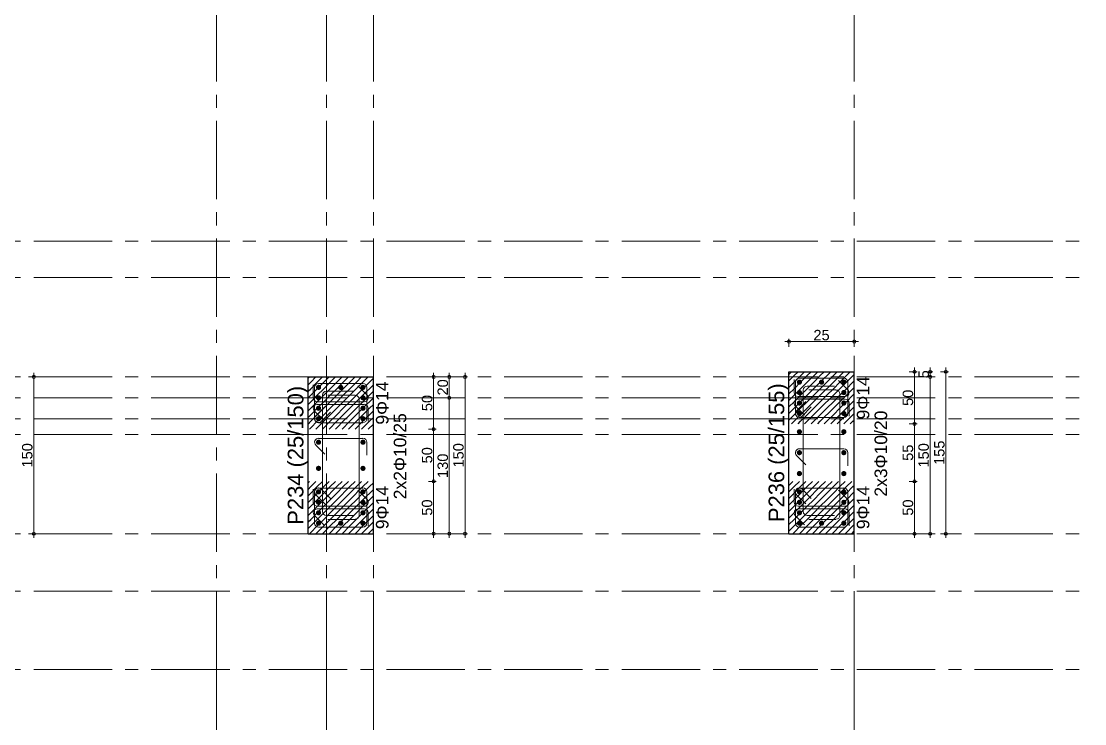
# Model space of a CAD drawing. Header units: millimetres. Extents: x 2232 to 85269, y -3593 to 5869.
# Drawn here: x 29453 to 30471, y 3110 to 3782 of the extents above; entities that cross this region are included whole.
import ezdxf

# ---------------------------------------------------------------- set-up
doc = ezdxf.new("R2010")
doc.units = ezdxf.units.MM
doc.linetypes.add('CENTER2', pattern=[112.5, 75, -12.5, 12.5, -12.5])
doc.linetypes.add('DASHDOT2', pattern=[12.7, 6.35, -3.175, 0, -3.175])
doc.layers.add('aks', color=251, linetype='DASHDOT2', lineweight=35)
for name, color, linetype in [('Donatı Yazısı', 7, 'Continuous'), ('Donatı Çizgisi', 7, 'Continuous'), ('Kolon', 7, 'Continuous'), ('Ölçülendirme', 7, 'Continuous')]:
    doc.layers.add(name, color=color, linetype=linetype)
doc.styles.add('arial_1_18', font='arial.ttf', dxfattribs={"height": 0.2})

# ---------------------------------------------------------------- blocks, each defined once
blk = doc.blocks.new('IDE999Entity6899')
at = {"layer": 'aks', "color": 250, "linetype": 'CENTER2', "lineweight": 5}
for points in [[(19227.5, 200), (19227.5, 2530)], [(19227.5, -100), (19227.5, 200)]]:
    blk.add_lwpolyline(points, dxfattribs=at)
blk = doc.blocks.new('IDE999Entity6906')
at = {"layer": 'aks', "color": 250, "linetype": 'CENTER2', "lineweight": 5}
for points in [[(19732.5, 200), (19732.5, 2530)], [(19732.5, -100), (19732.5, 200)]]:
    blk.add_lwpolyline(points, dxfattribs=at)
blk = doc.blocks.new('IDE999Entity6907')
at = {"layer": 'aks', "color": 250, "linetype": 'CENTER2', "lineweight": 5}
for points in [[(19122.5, 200), (19122.5, 2530)], [(19122.5, -100), (19122.5, 200)]]:
    blk.add_lwpolyline(points, dxfattribs=at)
blk = doc.blocks.new('IDE999Entity6908')
at = {"layer": 'aks', "color": 250, "linetype": 'CENTER2', "lineweight": 5}
for points in [[(19272.5, 200), (19272.5, 2530)], [(19272.5, -100), (19272.5, 200)]]:
    blk.add_lwpolyline(points, dxfattribs=at)

msp = doc.modelspace()

# ---------------------------------------------------------------- hatches: boundary and pattern name
at = {"layer": 'Donatı Çizgisi', "linetype": 'Continuous', "lineweight": 5}
h = msp.add_hatch(color=5, dxfattribs=at)
edge = h.paths.add_edge_path(flags=0)
edge.add_arc((30197.7, 3436.4), 2.5, 0, 360)
h = msp.add_hatch(color=5, dxfattribs=at)
edge = h.paths.add_edge_path(flags=0)
edge.add_arc((30218.9, 3436.4), 2.5, 0, 360)
h = msp.add_hatch(color=5, dxfattribs=at)
edge = h.paths.add_edge_path(flags=0)
edge.add_arc((30240.2, 3436.4), 2.5, 0, 360)
h = msp.add_hatch(color=5, dxfattribs=at)
edge = h.paths.add_edge_path(flags=0)
edge.add_arc((29737.7, 3431.4), 2.5, 0, 360)
h = msp.add_hatch(color=5, dxfattribs=at)
edge = h.paths.add_edge_path(flags=0)
edge.add_arc((29758.9, 3431.4), 2.5, 0, 360)
h = msp.add_hatch(color=5, dxfattribs=at)
edge = h.paths.add_edge_path(flags=0)
edge.add_arc((29780.2, 3431.4), 2.5, 0, 360)
h = msp.add_hatch(color=5, dxfattribs=at)
edge = h.paths.add_edge_path(flags=0)
edge.add_arc((30197.7, 3426.4), 2.5, 0, 360)
h = msp.add_hatch(color=5, dxfattribs=at)
edge = h.paths.add_edge_path(flags=0)
edge.add_arc((30240.2, 3426.4), 2.5, 0, 360)
h = msp.add_hatch(color=5, dxfattribs=at)
edge = h.paths.add_edge_path(flags=0)
edge.add_arc((29737.7, 3421.4), 2.5, 0, 360)
h = msp.add_hatch(color=5, dxfattribs=at)
edge = h.paths.add_edge_path(flags=0)
edge.add_arc((29780.2, 3421.4), 2.5, 0, 360)
h = msp.add_hatch(color=5, dxfattribs=at)
edge = h.paths.add_edge_path(flags=0)
edge.add_arc((30197.7, 3416.4), 2.5, 0, 360)
h = msp.add_hatch(color=5, dxfattribs=at)
edge = h.paths.add_edge_path(flags=0)
edge.add_arc((30240.2, 3416.4), 2.5, 0, 360)
h = msp.add_hatch(color=5, dxfattribs=at)
edge = h.paths.add_edge_path(flags=0)
edge.add_arc((29737.7, 3411.4), 2.5, 0, 360)
h = msp.add_hatch(color=5, dxfattribs=at)
edge = h.paths.add_edge_path(flags=0)
edge.add_arc((29780.2, 3411.4), 2.5, 0, 360)
h = msp.add_hatch(color=5, dxfattribs=at)
edge = h.paths.add_edge_path(flags=0)
edge.add_arc((30197.7, 3406.4), 2.5, 0, 360)
h = msp.add_hatch(color=5, dxfattribs=at)
edge = h.paths.add_edge_path(flags=0)
edge.add_arc((30240.2, 3406.4), 2.5, 0, 360)
h = msp.add_hatch(color=5, dxfattribs=at)
edge = h.paths.add_edge_path(flags=0)
edge.add_arc((29737.7, 3401.4), 2.5, 0, 360)
h = msp.add_hatch(color=5, dxfattribs=at)
edge = h.paths.add_edge_path(flags=0)
edge.add_arc((29780.2, 3401.4), 2.5, 0, 360)
h = msp.add_hatch(color=5, dxfattribs=at)
edge = h.paths.add_edge_path(flags=0)
edge.add_arc((30197.7, 3388.9), 2.5, 0, 360)
h = msp.add_hatch(color=5, dxfattribs=at)
edge = h.paths.add_edge_path(flags=0)
edge.add_arc((30240.2, 3388.9), 2.5, 0, 360)
h = msp.add_hatch(color=5, dxfattribs=at)
edge = h.paths.add_edge_path(flags=0)
edge.add_arc((29737.7, 3378.9), 2.5, 0, 360)
h = msp.add_hatch(color=5, dxfattribs=at)
edge = h.paths.add_edge_path(flags=0)
edge.add_arc((29780.2, 3378.9), 2.5, 0, 360)
h = msp.add_hatch(color=5, dxfattribs=at)
edge = h.paths.add_edge_path(flags=0)
edge.add_arc((30197.7, 3368.9), 2.5, 0, 360)
h = msp.add_hatch(color=5, dxfattribs=at)
edge = h.paths.add_edge_path(flags=0)
edge.add_arc((30240.2, 3368.9), 2.5, 0, 360)
h = msp.add_hatch(color=5, dxfattribs=at)
edge = h.paths.add_edge_path(flags=0)
edge.add_arc((29737.7, 3353.9), 2.5, 0, 360)
h = msp.add_hatch(color=5, dxfattribs=at)
edge = h.paths.add_edge_path(flags=0)
edge.add_arc((29780.2, 3353.9), 2.5, 0, 360)
h = msp.add_hatch(color=5, dxfattribs=at)
edge = h.paths.add_edge_path(flags=0)
edge.add_arc((30197.7, 3348.9), 2.5, 0, 360)
h = msp.add_hatch(color=5, dxfattribs=at)
edge = h.paths.add_edge_path(flags=0)
edge.add_arc((30240.2, 3348.9), 2.5, 0, 360)
h = msp.add_hatch(color=5, dxfattribs=at)
edge = h.paths.add_edge_path(flags=0)
edge.add_arc((29737.7, 3331.4), 2.5, 0, 360)
h = msp.add_hatch(color=5, dxfattribs=at)
edge = h.paths.add_edge_path(flags=0)
edge.add_arc((29780.2, 3331.4), 2.5, 0, 360)
h = msp.add_hatch(color=5, dxfattribs=at)
edge = h.paths.add_edge_path(flags=0)
edge.add_arc((30197.7, 3331.4), 2.5, 0, 360)
h = msp.add_hatch(color=5, dxfattribs=at)
edge = h.paths.add_edge_path(flags=0)
edge.add_arc((30240.2, 3331.4), 2.5, 0, 360)
h = msp.add_hatch(color=5, dxfattribs=at)
edge = h.paths.add_edge_path(flags=0)
edge.add_arc((29737.7, 3321.4), 2.5, 0, 360)
h = msp.add_hatch(color=5, dxfattribs=at)
edge = h.paths.add_edge_path(flags=0)
edge.add_arc((29780.2, 3321.4), 2.5, 0, 360)
h = msp.add_hatch(color=5, dxfattribs=at)
edge = h.paths.add_edge_path(flags=0)
edge.add_arc((30197.7, 3321.4), 2.5, 0, 360)
h = msp.add_hatch(color=5, dxfattribs=at)
edge = h.paths.add_edge_path(flags=0)
edge.add_arc((30240.2, 3321.4), 2.5, 0, 360)
h = msp.add_hatch(color=5, dxfattribs=at)
edge = h.paths.add_edge_path(flags=0)
edge.add_arc((29737.7, 3311.4), 2.5, 0, 360)
h = msp.add_hatch(color=5, dxfattribs=at)
edge = h.paths.add_edge_path(flags=0)
edge.add_arc((29780.2, 3311.4), 2.5, 0, 360)
h = msp.add_hatch(color=5, dxfattribs=at)
edge = h.paths.add_edge_path(flags=0)
edge.add_arc((30197.7, 3311.4), 2.5, 0, 360)
h = msp.add_hatch(color=5, dxfattribs=at)
edge = h.paths.add_edge_path(flags=0)
edge.add_arc((30240.2, 3311.4), 2.5, 0, 360)
h = msp.add_hatch(color=5, dxfattribs=at)
edge = h.paths.add_edge_path(flags=0)
edge.add_arc((29737.7, 3301.4), 2.5, 0, 360)
h = msp.add_hatch(color=5, dxfattribs=at)
edge = h.paths.add_edge_path(flags=0)
edge.add_arc((29758.9, 3301.4), 2.5, 0, 360)
h = msp.add_hatch(color=5, dxfattribs=at)
edge = h.paths.add_edge_path(flags=0)
edge.add_arc((29780.2, 3301.4), 2.5, 0, 360)
h = msp.add_hatch(color=5, dxfattribs=at)
edge = h.paths.add_edge_path(flags=0)
edge.add_arc((30197.7, 3301.4), 2.5, 0, 360)
h = msp.add_hatch(color=5, dxfattribs=at)
edge = h.paths.add_edge_path(flags=0)
edge.add_arc((30218.9, 3301.4), 2.5, 0, 360)
h = msp.add_hatch(color=5, dxfattribs=at)
edge = h.paths.add_edge_path(flags=0)
edge.add_arc((30240.2, 3301.4), 2.5, 0, 360)

# ---------------------------------------------------------------- linework, layer by layer
at = {"layer": 'aks', "color": 250, "linetype": 'CENTER2', "lineweight": 5}
for points in [[(28790.2, 3571.4), (32050.2, 3571.4)], [(28790.2, 3536.4), (32050.2, 3536.4)], [(28790.2, 3441.4), (32050.2, 3441.4)], [(28790.2, 3421.4), (32050.2, 3421.4)], [(28790.2, 3401.4), (32050.2, 3401.4)], [(28790.2, 3386.4), (32050.2, 3386.4)], [(28790.2, 3291.4), (32050.2, 3291.4)], [(28790.2, 3236.4), (32050.2, 3236.4)], [(28790.2, 3161.4), (32050.2, 3161.4)]]:
    msp.add_lwpolyline(points, dxfattribs=at)
at = {"layer": 'Donatı Çizgisi', "color": 1, "linetype": 'Continuous', "lineweight": 5}
for points in [[(30192.7, 3426.4), (30192.7, 3438.9)], [(29732.7, 3421.4), (29732.7, 3433.9)], [(29775.2, 3432.9), (29784.1, 3424)], [(30201.4, 3312.6), (30201.4, 3428.9)], [(30205.2, 3432.6), (30231.2, 3432.6)], [(30232.7, 3428.9), (30206.7, 3428.9)], [(30235.2, 3437.9), (30244.1, 3429)], [(29741.4, 3312.6), (29741.4, 3423.9)], [(29745.2, 3427.6), (29771.2, 3427.6)], [(29772.7, 3423.9), (29746.7, 3423.9)], [(29776.4, 3308.9), (29776.4, 3420.1)], [(30241.4, 3422.6), (30196.4, 3422.6)], [(30196.4, 3420.1), (30241.4, 3420.1)], [(30236.4, 3308.9), (30236.4, 3425.1)], [(29742.6, 3399.9), (29733.8, 3408.7)], [(29781.4, 3417.6), (29736.4, 3417.6)], [(29736.4, 3415.1), (29781.4, 3415.1)], [(29785.2, 3411.4), (29785.2, 3398.9)], [(30202.6, 3404.9), (30193.8, 3413.7)], [(30245.2, 3416.4), (30245.2, 3403.9)], [(29737.7, 3382.6), (29780.2, 3382.6)], [(29783.9, 3378.9), (29783.9, 3366.4)], [(29743.8, 3367.4), (29735, 3376.2)], [(30197.7, 3372.6), (30240.2, 3372.6)], [(30243.9, 3368.9), (30243.9, 3356.4)], [(30203.8, 3357.4), (30195, 3366.2)], [(29732.7, 3321.4), (29732.7, 3333.9)], [(29775.2, 3332.9), (29784.1, 3324)], [(30192.7, 3321.4), (30192.7, 3333.9)], [(30235.2, 3332.9), (30244.1, 3324)], [(29781.4, 3317.6), (29736.4, 3317.6)], [(30241.4, 3317.6), (30196.4, 3317.6)], [(29742.6, 3299.9), (29733.8, 3308.7)], [(29736.4, 3315.1), (29781.4, 3315.1)], [(29771.2, 3308.9), (29745.2, 3308.9)], [(29785.2, 3311.4), (29785.2, 3298.9)], [(30202.6, 3299.9), (30193.8, 3308.7)], [(30196.4, 3315.1), (30241.4, 3315.1)], [(30231.2, 3308.9), (30205.2, 3308.9)], [(30245.2, 3311.4), (30245.2, 3298.9)], [(29746.7, 3305.1), (29772.7, 3305.1)], [(30206.7, 3305.1), (30232.7, 3305.1)]]:
    msp.add_lwpolyline(points, dxfattribs=at)
at = {"layer": 'Donatı Çizgisi', "color": 5, "linetype": 'Continuous', "lineweight": 5}
for points in [[(30197.7, 3440.1), (30240.2, 3440.1)], [(29733.9, 3401.4), (29733.9, 3431.4)], [(29737.7, 3435.1), (29780.2, 3435.1)], [(29783.9, 3431.4), (29783.9, 3401.4)], [(30193.9, 3406.4), (30193.9, 3436.4)], [(30243.9, 3436.4), (30243.9, 3406.4)], [(29735, 3404), (29743.8, 3412.9)], [(30195, 3409), (30203.8, 3417.9)], [(30209.1, 3412.6), (30200.3, 3403.7)], [(29749.1, 3407.6), (29740.3, 3398.7)], [(30240.2, 3402.6), (30197.7, 3402.6)], [(29780.2, 3397.6), (29737.7, 3397.6)], [(29733.9, 3331.4), (29733.9, 3301.4)], [(29735, 3328.7), (29743.8, 3319.9)], [(29780.2, 3335.1), (29737.7, 3335.1)], [(29749.1, 3325.2), (29740.3, 3334)], [(29783.9, 3301.4), (29783.9, 3331.4)], [(30193.9, 3331.4), (30193.9, 3301.4)], [(30195, 3328.7), (30203.8, 3319.9)], [(30240.2, 3335.1), (30197.7, 3335.1)], [(30209.1, 3325.2), (30200.3, 3334)], [(30243.9, 3301.4), (30243.9, 3331.4)], [(29737.7, 3297.6), (29780.2, 3297.6)], [(30197.7, 3297.6), (30240.2, 3297.6)]]:
    msp.add_lwpolyline(points, dxfattribs=at)
for centre, start, end in [((30197.7, 3436.4), 90, 180), ((30240.2, 3436.4), 0, 90), ((29737.7, 3431.4), 90, 180), ((29780.2, 3431.4), 0, 90), ((30197.7, 3406.4), 135, 270), ((29737.7, 3401.4), 135, 270), ((29737.7, 3401.4), 180, 315), ((29780.2, 3401.4), 270, 0), ((30197.7, 3406.4), 180, 315), ((30240.2, 3406.4), 270, 0), ((29737.7, 3331.4), 45, 180), ((29737.7, 3331.4), 90, 225), ((29780.2, 3331.4), 0, 90), ((30197.7, 3331.4), 45, 180), ((30197.7, 3331.4), 90, 225), ((30240.2, 3331.4), 0, 90), ((29737.7, 3301.4), 180, 270), ((29780.2, 3301.4), 270, 0), ((30197.7, 3301.4), 180, 270), ((30240.2, 3301.4), 270, 0)]:
    msp.add_arc(centre, 3.75, start, end, dxfattribs=at)
at = {"layer": 'Donatı Çizgisi', "color": 1, "linetype": 'Continuous', "lineweight": 5}
for centre, start, end in [((30205.2, 3428.9), 90, 180), ((30232.7, 3425.1), 0, 90), ((30241.4, 3426.4), 270, 45), ((29736.4, 3421.4), 180, 270), ((29745.2, 3423.9), 90, 180), ((29772.7, 3420.1), 0, 90), ((29781.4, 3421.4), 270, 45), ((30196.4, 3426.4), 180, 270), ((30196.4, 3416.4), 90, 225), ((30241.4, 3416.4), 0, 90), ((29736.4, 3411.4), 90, 225), ((29781.4, 3411.4), 0, 90), ((29737.7, 3378.9), 90, 225), ((29780.2, 3378.9), 0, 90), ((30197.7, 3368.9), 90, 225), ((30240.2, 3368.9), 0, 90), ((29736.4, 3321.4), 180, 270), ((29781.4, 3321.4), 270, 45), ((30196.4, 3321.4), 180, 270), ((30241.4, 3321.4), 270, 45), ((29736.4, 3311.4), 90, 225), ((29745.2, 3312.6), 180, 270), ((29772.7, 3308.9), 270, 0), ((29781.4, 3311.4), 0, 90), ((30196.4, 3311.4), 90, 225), ((30205.2, 3312.6), 180, 270), ((30232.7, 3308.9), 270, 0), ((30241.4, 3311.4), 0, 90)]:
    msp.add_arc(centre, 3.75, start, end, dxfattribs=at)
at = {"layer": 'Kolon', "color": 251, "linetype": 'Continuous', "lineweight": -3}
for points in [[(29727.7, 3440.1), (29728.9, 3441.4)], [(29730.2, 3436.4), (29735.2, 3441.4)], [(29736.4, 3436.4), (29741.4, 3441.4)], [(29742.7, 3436.4), (29747.7, 3441.4)], [(29748.9, 3436.4), (29753.9, 3441.4)], [(29755.2, 3436.4), (29760.2, 3441.4)], [(29761.4, 3436.4), (29766.4, 3441.4)], [(29767.7, 3436.4), (29772.7, 3441.4)], [(29773.9, 3436.4), (29778.9, 3441.4)], [(29780.2, 3436.4), (29785.2, 3441.4)], [(29786.4, 3436.4), (29790.2, 3440.1)], [(30187.7, 3443.8), (30190.2, 3446.4)], [(30187.7, 3437.6), (30192.7, 3442.6)], [(30192.7, 3436.4), (30202.7, 3446.4)], [(30192.7, 3442.6), (30196.4, 3446.4)], [(30198.9, 3436.4), (30205.2, 3442.6)], [(30205.2, 3436.4), (30215.2, 3446.4)], [(30205.2, 3442.6), (30208.9, 3446.4)], [(30211.4, 3436.4), (30217.7, 3442.6)], [(30217.7, 3436.4), (30227.7, 3446.4)], [(30217.7, 3442.6), (30221.4, 3446.4)], [(30223.9, 3436.4), (30230.2, 3442.6)], [(30230.2, 3436.4), (30240.2, 3446.4)], [(30230.2, 3442.6), (30233.9, 3446.4)], [(30236.4, 3436.4), (30242.7, 3442.6)], [(30242.7, 3442.6), (30246.4, 3446.4)], [(30242.7, 3436.4), (30250.2, 3443.8)], [(29727.7, 3433.8), (29730.2, 3436.4)], [(29727.7, 3427.6), (29730.2, 3430.1)], [(29730.2, 3423.9), (29742.7, 3436.4)], [(29730.2, 3430.1), (29736.4, 3436.4)], [(29736.4, 3423.9), (29742.7, 3430.1)], [(29742.7, 3423.9), (29755.2, 3436.4)], [(29742.7, 3430.1), (29748.9, 3436.4)], [(29748.9, 3423.9), (29755.2, 3430.1)], [(29755.2, 3423.9), (29767.7, 3436.4)], [(29755.2, 3430.1), (29761.4, 3436.4)], [(29761.4, 3423.9), (29767.7, 3430.1)], [(29767.7, 3423.9), (29780.2, 3436.4)], [(29767.7, 3430.1), (29773.9, 3436.4)], [(29773.9, 3423.9), (29780.2, 3430.1)], [(29780.2, 3430.1), (29786.4, 3436.4)], [(29780.2, 3423.9), (29790.2, 3433.8)], [(30187.7, 3431.3), (30192.7, 3436.4)], [(30187.7, 3425.1), (30192.7, 3430.1)], [(30192.7, 3423.9), (30205.2, 3436.4)], [(30192.7, 3430.1), (30198.9, 3436.4)], [(30198.9, 3423.9), (30205.2, 3430.1)], [(30205.2, 3423.9), (30217.7, 3436.4)], [(30205.2, 3430.1), (30211.4, 3436.4)], [(30211.4, 3423.9), (30217.7, 3430.1)], [(30217.7, 3423.9), (30230.2, 3436.4)], [(30217.7, 3430.1), (30223.9, 3436.4)], [(30223.9, 3423.9), (30230.2, 3430.1)], [(30230.2, 3423.9), (30242.7, 3436.4)], [(30230.2, 3430.1), (30236.4, 3436.4)], [(30236.4, 3423.9), (30242.7, 3430.1)], [(30242.7, 3430.1), (30248.9, 3436.4)], [(30242.7, 3423.9), (30250.2, 3431.3)], [(30248.9, 3436.4), (30250.2, 3437.6)], [(29727.7, 3421.3), (29730.2, 3423.9)], [(29730.2, 3411.4), (29742.7, 3423.9)], [(29730.2, 3417.6), (29736.4, 3423.9)], [(29742.7, 3411.4), (29755.2, 3423.9)], [(29742.7, 3417.6), (29748.9, 3423.9)], [(29755.2, 3411.4), (29767.7, 3423.9)], [(29755.2, 3417.6), (29761.4, 3423.9)], [(29767.7, 3411.4), (29780.2, 3423.9)], [(29767.7, 3417.6), (29773.9, 3423.9)], [(29780.2, 3417.6), (29786.4, 3423.9)], [(29780.2, 3411.4), (29790.2, 3421.3)], [(29786.4, 3423.9), (29790.2, 3427.6)], [(30187.7, 3418.8), (30192.7, 3423.9)], [(30192.7, 3411.4), (30205.2, 3423.9)], [(30192.7, 3417.6), (30198.9, 3423.9)], [(30205.2, 3411.4), (30217.7, 3423.9)], [(30205.2, 3417.6), (30211.4, 3423.9)], [(30217.7, 3411.4), (30230.2, 3423.9)], [(30217.7, 3417.6), (30223.9, 3423.9)], [(30230.2, 3411.4), (30242.7, 3423.9)], [(30230.2, 3417.6), (30236.4, 3423.9)], [(30242.7, 3417.6), (30248.9, 3423.9)], [(30242.7, 3411.4), (30250.2, 3418.8)], [(30248.9, 3423.9), (30250.2, 3425.1)], [(29727.7, 3415.1), (29730.2, 3417.6)], [(29727.7, 3408.8), (29730.2, 3411.4)], [(29730.2, 3398.9), (29742.7, 3411.4)], [(29730.2, 3405.1), (29736.4, 3411.4)], [(29736.4, 3411.4), (29742.7, 3417.6)], [(29742.7, 3398.9), (29755.2, 3411.4)], [(29742.7, 3405.1), (29748.9, 3411.4)], [(29748.9, 3411.4), (29755.2, 3417.6)], [(29755.2, 3398.9), (29767.7, 3411.4)], [(29755.2, 3405.1), (29761.4, 3411.4)], [(29761.4, 3411.4), (29767.7, 3417.6)], [(29767.7, 3398.9), (29780.2, 3411.4)], [(29767.7, 3405.1), (29773.9, 3411.4)], [(29773.9, 3411.4), (29780.2, 3417.6)], [(29780.2, 3405.1), (29786.4, 3411.4)], [(29780.2, 3398.9), (29790.2, 3408.8)], [(29786.4, 3411.4), (29790.2, 3415.1)], [(30187.7, 3412.6), (30192.7, 3417.6)], [(30187.7, 3406.3), (30192.7, 3411.4)], [(30192.7, 3398.9), (30205.2, 3411.4)], [(30192.7, 3405.1), (30198.9, 3411.4)], [(30198.9, 3411.4), (30205.2, 3417.6)], [(30205.2, 3398.9), (30217.7, 3411.4)], [(30205.2, 3405.1), (30211.4, 3411.4)], [(30211.4, 3411.4), (30217.7, 3417.6)], [(30217.7, 3398.9), (30230.2, 3411.4)], [(30217.7, 3405.1), (30223.9, 3411.4)], [(30223.9, 3411.4), (30230.2, 3417.6)], [(30230.2, 3398.9), (30242.7, 3411.4)], [(30230.2, 3405.1), (30236.4, 3411.4)], [(30236.4, 3411.4), (30242.7, 3417.6)], [(30242.7, 3405.1), (30248.9, 3411.4)], [(30248.9, 3411.4), (30250.2, 3412.6)], [(29727.7, 3402.6), (29730.2, 3405.1)], [(29727.7, 3396.3), (29730.2, 3398.9)], [(29730.2, 3392.6), (29736.4, 3398.9)], [(29735.2, 3391.4), (29742.7, 3398.9)], [(29736.4, 3398.9), (29742.7, 3405.1)], [(29742.7, 3392.6), (29748.9, 3398.9)], [(29747.7, 3391.4), (29755.2, 3398.9)], [(29748.9, 3398.9), (29755.2, 3405.1)], [(29755.2, 3392.6), (29761.4, 3398.9)], [(29760.2, 3391.4), (29767.7, 3398.9)], [(29761.4, 3398.9), (29767.7, 3405.1)], [(29767.7, 3392.6), (29773.9, 3398.9)], [(29772.7, 3391.4), (29780.2, 3398.9)], [(29773.9, 3398.9), (29780.2, 3405.1)], [(29780.2, 3392.6), (29786.4, 3398.9)], [(29786.4, 3398.9), (29790.2, 3402.6)], [(30187.7, 3400.1), (30192.7, 3405.1)], [(30190.2, 3396.4), (30192.7, 3398.9)], [(30196.4, 3396.4), (30198.9, 3398.9)], [(30198.9, 3398.9), (30205.2, 3405.1)], [(30202.7, 3396.4), (30205.2, 3398.9)], [(30208.9, 3396.4), (30211.4, 3398.9)], [(30211.4, 3398.9), (30217.7, 3405.1)], [(30215.2, 3396.4), (30217.7, 3398.9)], [(30221.4, 3396.4), (30223.9, 3398.9)], [(30223.9, 3398.9), (30230.2, 3405.1)], [(30227.7, 3396.4), (30230.2, 3398.9)], [(30233.9, 3396.4), (30236.4, 3398.9)], [(30236.4, 3398.9), (30242.7, 3405.1)], [(30240.2, 3396.4), (30242.7, 3398.9)], [(30242.7, 3398.9), (30250.2, 3406.3)], [(30246.4, 3396.4), (30248.9, 3398.9)], [(30248.9, 3398.9), (30250.2, 3400.1)], [(29728.9, 3391.4), (29730.2, 3392.6)], [(29741.4, 3391.4), (29742.7, 3392.6)], [(29753.9, 3391.4), (29755.2, 3392.6)], [(29766.4, 3391.4), (29767.7, 3392.6)], [(29778.9, 3391.4), (29780.2, 3392.6)], [(29785.2, 3391.4), (29790.2, 3396.3)], [(29727.7, 3340.1), (29728.9, 3341.4)], [(29730.2, 3336.4), (29735.2, 3341.4)], [(29736.4, 3336.4), (29741.4, 3341.4)], [(29742.7, 3336.4), (29747.7, 3341.4)], [(29748.9, 3336.4), (29753.9, 3341.4)], [(29755.2, 3336.4), (29760.2, 3341.4)], [(29761.4, 3336.4), (29766.4, 3341.4)], [(29767.7, 3336.4), (29772.7, 3341.4)], [(29773.9, 3336.4), (29778.9, 3341.4)], [(29780.2, 3336.4), (29785.2, 3341.4)], [(29786.4, 3336.4), (29790.2, 3340.1)], [(30187.7, 3337.6), (30191.4, 3341.4)], [(30192.7, 3336.4), (30197.7, 3341.4)], [(30198.9, 3336.4), (30203.9, 3341.4)], [(30205.2, 3336.4), (30210.2, 3341.4)], [(30211.4, 3336.4), (30216.4, 3341.4)], [(30217.7, 3336.4), (30222.7, 3341.4)], [(30223.9, 3336.4), (30228.9, 3341.4)], [(30230.2, 3336.4), (30235.2, 3341.4)], [(30236.4, 3336.4), (30241.4, 3341.4)], [(30242.7, 3336.4), (30247.7, 3341.4)], [(30248.9, 3336.4), (30250.2, 3337.6)], [(29727.7, 3333.8), (29730.2, 3336.4)], [(29727.7, 3327.6), (29730.2, 3330.1)], [(29730.2, 3323.9), (29742.7, 3336.4)], [(29730.2, 3330.1), (29736.4, 3336.4)], [(29736.4, 3323.9), (29742.7, 3330.1)], [(29742.7, 3323.9), (29755.2, 3336.4)], [(29742.7, 3330.1), (29748.9, 3336.4)], [(29748.9, 3323.9), (29755.2, 3330.1)], [(29755.2, 3323.9), (29767.7, 3336.4)], [(29755.2, 3330.1), (29761.4, 3336.4)], [(29761.4, 3323.9), (29767.7, 3330.1)], [(29767.7, 3323.9), (29780.2, 3336.4)], [(29767.7, 3330.1), (29773.9, 3336.4)], [(29773.9, 3323.9), (29780.2, 3330.1)], [(29780.2, 3330.1), (29786.4, 3336.4)], [(29780.2, 3323.9), (29790.2, 3333.8)], [(29786.4, 3323.9), (29790.2, 3327.6)], [(30187.7, 3331.3), (30192.7, 3336.4)], [(30187.7, 3325.1), (30192.7, 3330.1)], [(30192.7, 3323.9), (30205.2, 3336.4)], [(30192.7, 3330.1), (30198.9, 3336.4)], [(30198.9, 3323.9), (30205.2, 3330.1)], [(30205.2, 3323.9), (30217.7, 3336.4)], [(30205.2, 3330.1), (30211.4, 3336.4)], [(30211.4, 3323.9), (30217.7, 3330.1)], [(30217.7, 3323.9), (30230.2, 3336.4)], [(30217.7, 3330.1), (30223.9, 3336.4)], [(30223.9, 3323.9), (30230.2, 3330.1)], [(30230.2, 3323.9), (30242.7, 3336.4)], [(30230.2, 3330.1), (30236.4, 3336.4)], [(30236.4, 3323.9), (30242.7, 3330.1)], [(30242.7, 3330.1), (30248.9, 3336.4)], [(30242.7, 3323.9), (30250.2, 3331.3)], [(29727.7, 3321.3), (29730.2, 3323.9)], [(29727.7, 3315.1), (29730.2, 3317.6)], [(29730.2, 3311.4), (29742.7, 3323.9)], [(29730.2, 3317.6), (29736.4, 3323.9)], [(29736.4, 3311.4), (29742.7, 3317.6)], [(29742.7, 3311.4), (29755.2, 3323.9)], [(29742.7, 3317.6), (29748.9, 3323.9)], [(29748.9, 3311.4), (29755.2, 3317.6)], [(29755.2, 3311.4), (29767.7, 3323.9)], [(29755.2, 3317.6), (29761.4, 3323.9)], [(29761.4, 3311.4), (29767.7, 3317.6)], [(29767.7, 3311.4), (29780.2, 3323.9)], [(29767.7, 3317.6), (29773.9, 3323.9)], [(29773.9, 3311.4), (29780.2, 3317.6)], [(29780.2, 3317.6), (29786.4, 3323.9)], [(29780.2, 3311.4), (29790.2, 3321.3)], [(30187.7, 3318.8), (30192.7, 3323.9)], [(30187.7, 3312.6), (30192.7, 3317.6)], [(30192.7, 3311.4), (30205.2, 3323.9)], [(30192.7, 3317.6), (30198.9, 3323.9)], [(30198.9, 3311.4), (30205.2, 3317.6)], [(30205.2, 3311.4), (30217.7, 3323.9)], [(30205.2, 3317.6), (30211.4, 3323.9)], [(30211.4, 3311.4), (30217.7, 3317.6)], [(30217.7, 3311.4), (30230.2, 3323.9)], [(30217.7, 3317.6), (30223.9, 3323.9)], [(30223.9, 3311.4), (30230.2, 3317.6)], [(30230.2, 3311.4), (30242.7, 3323.9)], [(30230.2, 3317.6), (30236.4, 3323.9)], [(30236.4, 3311.4), (30242.7, 3317.6)], [(30242.7, 3317.6), (30248.9, 3323.9)], [(30242.7, 3311.4), (30250.2, 3318.8)], [(30248.9, 3323.9), (30250.2, 3325.1)], [(29727.7, 3308.8), (29730.2, 3311.4)], [(29730.2, 3298.9), (29742.7, 3311.4)], [(29730.2, 3305.1), (29736.4, 3311.4)], [(29742.7, 3298.9), (29755.2, 3311.4)], [(29742.7, 3305.1), (29748.9, 3311.4)], [(29755.2, 3298.9), (29767.7, 3311.4)], [(29755.2, 3305.1), (29761.4, 3311.4)], [(29767.7, 3298.9), (29780.2, 3311.4)], [(29767.7, 3305.1), (29773.9, 3311.4)], [(29780.2, 3305.1), (29786.4, 3311.4)], [(29780.2, 3298.9), (29790.2, 3308.8)], [(29786.4, 3311.4), (29790.2, 3315.1)], [(30187.7, 3306.3), (30192.7, 3311.4)], [(30192.7, 3298.9), (30205.2, 3311.4)], [(30192.7, 3305.1), (30198.9, 3311.4)], [(30205.2, 3298.9), (30217.7, 3311.4)], [(30205.2, 3305.1), (30211.4, 3311.4)], [(30217.7, 3298.9), (30230.2, 3311.4)], [(30217.7, 3305.1), (30223.9, 3311.4)], [(30230.2, 3298.9), (30242.7, 3311.4)], [(30230.2, 3305.1), (30236.4, 3311.4)], [(30242.7, 3305.1), (30248.9, 3311.4)], [(30248.9, 3311.4), (30250.2, 3312.6)], [(29727.7, 3302.6), (29730.2, 3305.1)], [(29727.7, 3296.3), (29730.2, 3298.9)], [(29730.2, 3292.6), (29736.4, 3298.9)], [(29735.2, 3291.4), (29742.7, 3298.9)], [(29736.4, 3298.9), (29742.7, 3305.1)], [(29742.7, 3292.6), (29748.9, 3298.9)], [(29747.7, 3291.4), (29755.2, 3298.9)], [(29748.9, 3298.9), (29755.2, 3305.1)], [(29755.2, 3292.6), (29761.4, 3298.9)], [(29760.2, 3291.4), (29767.7, 3298.9)], [(29761.4, 3298.9), (29767.7, 3305.1)], [(29767.7, 3292.6), (29773.9, 3298.9)], [(29772.7, 3291.4), (29780.2, 3298.9)], [(29773.9, 3298.9), (29780.2, 3305.1)], [(29780.2, 3292.6), (29786.4, 3298.9)], [(29785.2, 3291.4), (29790.2, 3296.3)], [(29786.4, 3298.9), (29790.2, 3302.6)], [(30187.7, 3300.1), (30192.7, 3305.1)], [(30187.7, 3293.8), (30192.7, 3298.9)], [(30192.7, 3292.6), (30198.9, 3298.9)], [(30197.7, 3291.4), (30205.2, 3298.9)], [(30198.9, 3298.9), (30205.2, 3305.1)], [(30205.2, 3292.6), (30211.4, 3298.9)], [(30210.2, 3291.4), (30217.7, 3298.9)], [(30211.4, 3298.9), (30217.7, 3305.1)], [(30217.7, 3292.6), (30223.9, 3298.9)], [(30222.7, 3291.4), (30230.2, 3298.9)], [(30223.9, 3298.9), (30230.2, 3305.1)], [(30230.2, 3292.6), (30236.4, 3298.9)], [(30235.2, 3291.4), (30242.7, 3298.9)], [(30236.4, 3298.9), (30242.7, 3305.1)], [(30242.7, 3298.9), (30250.2, 3306.3)], [(30242.7, 3292.6), (30248.9, 3298.9)], [(30248.9, 3298.9), (30250.2, 3300.1)], [(29728.9, 3291.4), (29730.2, 3292.6)], [(29741.4, 3291.4), (29742.7, 3292.6)], [(29753.9, 3291.4), (29755.2, 3292.6)], [(29766.4, 3291.4), (29767.7, 3292.6)], [(29778.9, 3291.4), (29780.2, 3292.6)], [(30191.4, 3291.4), (30192.7, 3292.6)], [(30203.9, 3291.4), (30205.2, 3292.6)], [(30216.4, 3291.4), (30217.7, 3292.6)], [(30228.9, 3291.4), (30230.2, 3292.6)], [(30241.4, 3291.4), (30242.7, 3292.6)], [(30247.7, 3291.4), (30250.2, 3293.8)]]:
    msp.add_lwpolyline(points, dxfattribs=at)
at = {"layer": 'Kolon', "color": 33, "linetype": 'Continuous', "lineweight": -3}
for points in [[(29727.7, 3291.4), (29727.7, 3441.4)], [(29727.7, 3441.4), (29790.2, 3441.4)], [(29790.2, 3291.4), (29790.2, 3441.4)], [(30187.7, 3291.4), (30187.7, 3446.4)], [(30187.7, 3446.4), (30250.2, 3446.4)], [(30250.2, 3291.4), (30250.2, 3446.4)], [(29727.7, 3291.4), (29790.2, 3291.4)], [(30187.7, 3291.4), (30250.2, 3291.4)]]:
    msp.add_lwpolyline(points, dxfattribs=at)
at = {"layer": 'Ölçülendirme', "color": 5, "linetype": 'Continuous', "lineweight": 5}
for points in [[(30254.2, 3475.2), (30183.7, 3475.2)], [(30187.7, 3470.2), (30187.7, 3477.7)], [(30250.2, 3470.2), (30250.2, 3477.7)], [(30307.8, 3287.4), (30307.8, 3450.4)], [(30322.8, 3287.4), (30322.8, 3450.4)], [(30337.8, 3287.4), (30337.8, 3450.4)], [(29460.3, 3441.4), (29467.8, 3441.4)], [(29465.3, 3287.4), (29465.3, 3445.4)], [(29842.8, 3441.4), (29850.3, 3441.4)], [(29847.8, 3287.4), (29847.8, 3445.4)], [(29857.8, 3441.4), (29865.3, 3441.4)], [(29862.8, 3287.4), (29862.8, 3445.4)], [(29872.8, 3441.4), (29880.3, 3441.4)], [(29877.8, 3287.4), (29877.8, 3445.4)], [(30302.8, 3446.4), (30310.3, 3446.4)], [(30317.8, 3446.4), (30325.3, 3446.4)], [(30317.8, 3441.4), (30325.3, 3441.4)], [(30332.8, 3446.4), (30340.3, 3446.4)], [(29857.8, 3421.4), (29865.3, 3421.4)], [(29842.8, 3391.4), (29850.3, 3391.4)], [(30302.8, 3396.4), (30310.3, 3396.4)], [(29842.8, 3341.4), (29850.3, 3341.4)], [(30302.8, 3341.4), (30310.3, 3341.4)], [(29460.3, 3291.4), (29467.8, 3291.4)], [(29842.8, 3291.4), (29850.3, 3291.4)], [(29857.8, 3291.4), (29865.3, 3291.4)], [(29872.8, 3291.4), (29880.3, 3291.4)], [(30302.8, 3291.4), (30310.3, 3291.4)], [(30317.8, 3291.4), (30325.3, 3291.4)], [(30332.8, 3291.4), (30340.3, 3291.4)]]:
    msp.add_lwpolyline(points, dxfattribs=at)
for centre in [(30187.7, 3475.2), (30250.2, 3475.2), (29465.3, 3441.4), (29847.8, 3441.4), (29862.8, 3441.4), (29877.8, 3441.4), (30307.8, 3446.4), (30322.8, 3446.4), (30322.8, 3441.4), (30337.8, 3446.4), (29862.8, 3421.4), (29847.8, 3391.4), (30307.8, 3396.4), (29847.8, 3341.4), (30307.8, 3341.4), (29465.3, 3291.4), (29847.8, 3291.4), (29862.8, 3291.4), (29877.8, 3291.4), (30307.8, 3291.4), (30322.8, 3291.4), (30337.8, 3291.4)]:
    msp.add_circle(centre, 1.5, dxfattribs=at)

# ---------------------------------------------------------------- block references
at = {"layer": 'aks'}
for name in ['IDE999Entity6907', 'IDE999Entity6899', 'IDE999Entity6908', 'IDE999Entity6906']:
    msp.add_blockref(name, (10517.7, 2961.4), dxfattribs=at)

# ---------------------------------------------------------------- texts
at = {"layer": 'Donatı Yazısı', "color": 1, "linetype": 'Continuous', "lineweight": 5, "style": 'arial_1_18'}
for s, p in [('9Φ14', (30264.6, 3400.7)), ('9Φ14', (29804.6, 3395.7)), ('2x3Φ10/20', (30281.6, 3326.8)), ('2x2Φ10/25', (29821.6, 3324.3)), ('9Φ14', (29804.6, 3295.7)), ('9Φ14', (30264.6, 3295.7))]:
    msp.add_text(s, height=12, rotation=90, dxfattribs=at).set_placement(p)
at = {"layer": 'Kolon', "color": 1, "linetype": 'Continuous', "lineweight": 5, "style": 'arial_1_18'}
for s, p in [('P234 (25/150)', (29723.2, 3300)), ('P236 (25/155)', (30183.2, 3302.5))]:
    msp.add_text(s, height=15, rotation=90, dxfattribs=at).set_placement(p)
at = {"layer": 'Ölçülendirme', "color": 5, "linetype": 'Continuous', "lineweight": 5, "style": 'arial_1_18'}
msp.add_text('25', height=10, dxfattribs=at).set_placement((30211.1, 3476.4))
for s, p in [('5', (30321.5, 3440)), ('20', (29861.5, 3423.6)), ('50', (30306.5, 3413.6)), ('50', (29846.5, 3408.6)), ('155', (30336.5, 3357.2)), ('150', (29464, 3354.7)), ('50', (29846.5, 3358.6)), ('130', (29861.5, 3344.7)), ('150', (29876.5, 3354.7)), ('55', (30306.5, 3361.1)), ('150', (30321.5, 3354.7)), ('50', (29846.5, 3308.6)), ('50', (30306.5, 3308.6))]:
    msp.add_text(s, height=10, rotation=90, dxfattribs=at).set_placement(p)

doc.saveas('drawing.dxf')
